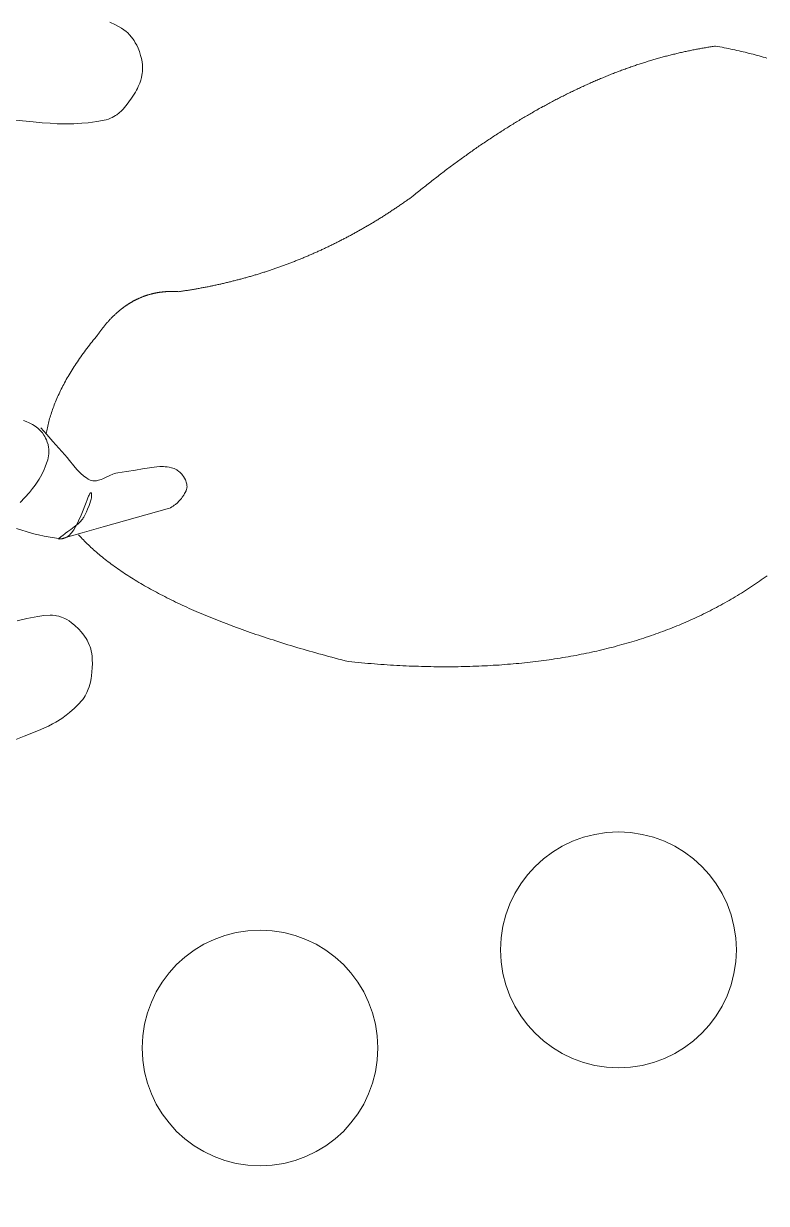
# Model space of a CAD drawing. Header units: millimetres. Extents: x 77208 to 83183, y 651 to 49284.
# Drawn here: x 80255 to 81231, y 36376 to 37927 of the extents above; entities that cross this region are included whole.
import ezdxf

# ---------------------------------------------------------------- set-up
doc = ezdxf.new("R2010")
doc.units = ezdxf.units.MM
doc.header["$MEASUREMENT"] = 0
doc.layers.add('FURN-FREE', color=1, linetype='Continuous', lineweight=0)
doc.layers.add('PRES-PEOP', color=42, linetype='Continuous', lineweight=0)

# ---------------------------------------------------------------- blocks, each defined once
blk = doc.blocks.new('MAN14_7')
at = {"color": 0, "linetype": 'ByBlock', "lineweight": -2, "flags": 128}
blk.add_lwpolyline([(1.984, 4.796), (1.927, 5.263), (1.912, 5.382), (1.897, 5.486), (1.882, 5.577), (1.867, 5.656), (1.835, 5.793), (1.807, 5.895), (1.783, 5.971), (1.742, 6.083), (1.694, 6.194), (1.679, 6.222), (1.664, 6.246), (1.648, 6.268), (1.631, 6.287), (1.615, 6.304), (1.599, 6.319), (1.567, 6.345), (1.536, 6.367), (1.509, 6.384), (1.483, 6.398), (1.437, 6.422), (1.401, 6.438), (1.345, 6.462), (1.288, 6.484), (1.258, 6.495), (1.229, 6.504), (1.203, 6.511), (1.178, 6.516), (1.131, 6.524), (1.09, 6.529), (1.054, 6.53), (1.023, 6.53), (0.997, 6.528), (0.974, 6.526), (0.934, 6.52), (0.905, 6.513), (0.884, 6.507), (0.853, 6.497), (0.823, 6.484), (0.796, 6.471), (0.771, 6.458), (0.725, 6.431), (0.685, 6.404), (0.651, 6.379), (0.623, 6.354), (0.599, 6.332), (0.579, 6.311), (0.563, 6.292), (0.536, 6.257), (0.518, 6.229), (0.505, 6.207), (0.488, 6.172), (0.474, 6.136), (0.447, 6.049), (0.429, 5.967)], dxfattribs=at)
blk = doc.blocks.new('*U84')
at = {"color": 7, "linetype": 'ByBlock', "lineweight": -2}
blk.add_wipeout([(255.1, 39.7), (265, -66), (265, -165.8), (241.7, -244.5), (162.6, -415.9), (139.3, -447.2), (68.1, -479.1), (15.6, -491.1), (-111.5, -471.8), (-230.6, -423.9), (-259.8, -385.3), (-277.1, -305.5), (-281.1, -198.4), (-277.1, -76), (-264.5, 34.4), (-247.2, 104.9), (-265.8, 169.5), (-247.9, 240.6), (-250.5, 247.5), (-219.9, 321.7), (-144.1, 357.7), (-132.1, 372.4), (-136.8, 403), (-120.8, 476.1), (-98.8, 490.1), (-78.9, 474.1), (-72.9, 453.5), (-70.9, 309.8), (-116.8, 235.3), (-88.9, 108.3), (-75.1, 45.5), (-72.2, -28.8), (-71.1, -59.6), (-47, -66), (-12.4, 5.8), (12.3, 138.9), (15.6, 220.7), (28.2, 279.9), (66.8, 305.2), (123.3, 291.9), (151.9, 250.6), (177.2, 93.6), (186.5, -74.7), (209.8, 39.1), (202.5, 94.3), (210.5, 123.6), (230.4, 133.5), (257.1, 125.6), (277, 103.6), (280.3, 73.7), (259.7, 53.7)], dxfattribs=at)
at = {"linetype": 'ByBlock', "lineweight": -2, "xscale": 100.0000000000001, "yscale": 100.0000000000001, "zscale": 100.0000000000001}
blk.add_blockref('MAN14_7', (-26.7, -346.8), dxfattribs=at)
blk = doc.blocks.new('MAN14_8')
at = {"color": 0, "linetype": 'ByBlock', "lineweight": -2, "flags": 128}
for points in [[(-0.742, 6.02), (-0.631, 6.194), (-0.605, 6.236), (-0.584, 6.273), (-0.549, 6.34), (-0.524, 6.39), (-0.49, 6.467), (-0.457, 6.543), (-0.451, 6.563), (-0.449, 6.584), (-0.45, 6.604), (-0.455, 6.624), (-0.462, 6.644), (-0.472, 6.664), (-0.483, 6.683), (-0.495, 6.701), (-0.524, 6.738), (-0.555, 6.771), (-0.587, 6.803), (-0.62, 6.832), (-0.683, 6.885), (-0.739, 6.928), (-0.786, 6.964), (-0.825, 6.992), (-0.855, 7.014), (-0.879, 7.032), (-0.896, 7.046), (-0.909, 7.057), (-0.919, 7.065), (-0.925, 7.072), (-0.929, 7.077), (-0.933, 7.084), (-0.933, 7.087), (-0.931, 7.089), (-0.925, 7.091), (-0.915, 7.091), (-0.908, 7.09), (-0.895, 7.087), (-0.88, 7.082), (-0.866, 7.075), (-0.852, 7.068), (-0.838, 7.06), (-0.825, 7.052), (-0.799, 7.035), (-0.775, 7.019), (-0.735, 6.987), (-0.706, 6.963), (-0.685, 6.944), (-0.67, 6.93), (-0.649, 6.91), (-0.64, 6.9), (-0.631, 6.891), (-0.624, 6.882), (-0.616, 6.872), (-0.609, 6.861), (-0.602, 6.849), (-0.596, 6.836), (-0.583, 6.809), (-0.57, 6.782), (-0.559, 6.755), (-0.539, 6.703), (-0.522, 6.658), (-0.509, 6.62), (-0.503, 6.605), (-0.498, 6.591), (-0.493, 6.579), (-0.489, 6.569), (-0.482, 6.551), (-0.477, 6.538), (-0.472, 6.529), (-0.469, 6.523), (-0.466, 6.519), (-0.464, 6.518), (-0.462, 6.517), (-0.461, 6.517), (-0.459, 6.52), (-0.458, 6.523), (-0.458, 6.527), (-0.457, 6.534), (-0.457, 6.543), (-0.457, 6.833), (-0.457, 7.123), (-0.457, 7.56), (-0.457, 7.996), (-0.458, 8.019), (-0.461, 8.041), (-0.466, 8.061), (-0.471, 8.08), (-0.478, 8.098), (-0.484, 8.115), (-0.499, 8.146), (-0.514, 8.172), (-0.528, 8.194), (-0.541, 8.212), (-0.553, 8.228), (-0.574, 8.253), (-0.59, 8.27), (-0.603, 8.282), (-0.621, 8.298), (-0.639, 8.312), (-0.646, 8.316), (-0.653, 8.32), (-0.668, 8.326), (-0.684, 8.329), (-0.7, 8.331), (-0.715, 8.332), (-0.73, 8.332), (-0.745, 8.33), (-0.759, 8.329), (-0.786, 8.323), (-0.809, 8.316), (-0.829, 8.309), (-0.846, 8.302), (-0.861, 8.294), (-0.873, 8.287), (-0.894, 8.274), (-0.908, 8.263), (-0.918, 8.254), (-0.932, 8.24), (-0.944, 8.225), (-0.962, 8.197), (-0.977, 8.17), (-0.989, 8.145), (-0.999, 8.12), (-1.007, 8.097), (-1.019, 8.053), (-1.028, 8.013), (-1.034, 7.978), (-1.042, 7.917), (-1.051, 7.823), (-1.061, 7.731), (-1.076, 7.615), (-1.09, 7.498), (-1.092, 7.474), (-1.091, 7.452), (-1.09, 7.43), (-1.084, 7.388), (-1.071, 7.315), (-1.067, 7.288), (-1.065, 7.265), (-1.063, 7.245), (-1.063, 7.228), (-1.063, 7.214), (-1.064, 7.201), (-1.068, 7.18), (-1.072, 7.165), (-1.077, 7.154), (-1.085, 7.138), (-1.096, 7.123), (-1.115, 7.102), (-1.135, 7.083), (-1.154, 7.067), (-1.173, 7.053), (-1.21, 7.028), (-1.245, 7.009), (-1.276, 6.993), (-1.332, 6.966), (-1.419, 6.929), (-1.461, 6.911), (-1.503, 6.891), (-1.717, 6.786), (-1.824, 6.734), (-1.932, 6.685)], [(1.927, 5.263), (1.914, 5.381), (1.892, 5.583), (1.882, 5.657), (1.871, 5.723), (1.859, 5.78), (1.847, 5.83), (1.821, 5.919), (1.797, 5.986), (1.775, 6.037), (1.738, 6.115), (1.717, 6.154), (1.694, 6.194), (1.674, 6.225), (1.655, 6.252), (1.635, 6.275), (1.617, 6.296), (1.599, 6.314), (1.581, 6.329), (1.547, 6.357), (1.517, 6.378), (1.49, 6.395), (1.465, 6.409), (1.422, 6.431), (1.389, 6.446), (1.338, 6.466), (1.288, 6.484), (1.235, 6.501), (1.188, 6.513), (1.146, 6.522), (1.108, 6.528), (1.074, 6.531), (1.045, 6.531), (1.018, 6.531), (0.995, 6.529), (0.953, 6.524), (0.921, 6.517), (0.897, 6.511), (0.861, 6.499), (0.823, 6.484), (0.789, 6.468), (0.759, 6.453), (0.731, 6.438), (0.706, 6.424), (0.684, 6.409), (0.645, 6.382), (0.613, 6.356), (0.588, 6.333), (0.568, 6.311), (0.551, 6.292), (0.538, 6.274), (0.517, 6.242), (0.503, 6.217), (0.494, 6.198), (0.483, 6.167), (0.474, 6.136), (0.457, 6.055), (0.445, 5.978), (0.432, 5.831), (0.427, 5.701)], [(-1.06, 6.158), (-1.105, 6.233), (-1.154, 6.309), (-1.192, 6.363), (-1.227, 6.409), (-1.258, 6.446), (-1.287, 6.478), (-1.312, 6.505), (-1.358, 6.548), (-1.394, 6.579), (-1.421, 6.601), (-1.462, 6.631), (-1.503, 6.659), (-1.526, 6.672), (-1.55, 6.683), (-1.572, 6.692), (-1.595, 6.699), (-1.616, 6.705), (-1.637, 6.709), (-1.657, 6.712), (-1.695, 6.715), (-1.729, 6.714), (-1.759, 6.712), (-1.785, 6.708), (-1.808, 6.703), (-1.828, 6.697), (-1.863, 6.685), (-1.889, 6.673), (-1.907, 6.663), (-1.935, 6.646), (-1.962, 6.626), (-2.003, 6.59), (-2.037, 6.555), (-2.064, 6.521), (-2.087, 6.488)]]:
    blk.add_lwpolyline(points, dxfattribs=at)
blk = doc.blocks.new('*U86')
at = {"color": 7, "linetype": 'ByBlock', "lineweight": -2}
blk.add_wipeout([(255.1, 39.7), (265, -66), (265, -165.8), (241.7, -244.5), (162.6, -415.9), (139.3, -447.2), (68.1, -479.1), (15.6, -491.1), (-111.5, -471.8), (-230.6, -423.9), (-259.8, -385.3), (-277.1, -305.5), (-281.1, -198.4), (-277.1, -76), (-264.5, 34.4), (-247.2, 104.9), (-265.8, 169.5), (-247.9, 240.6), (-250.5, 247.5), (-219.9, 321.7), (-144.1, 357.7), (-132.1, 372.4), (-136.8, 403), (-120.8, 476.1), (-98.8, 490.1), (-78.9, 474.1), (-72.9, 453.5), (-70.9, 309.8), (-116.8, 235.3), (-88.9, 108.3), (-75.1, 45.5), (-72.2, -28.8), (-71.1, -59.6), (-47, -66), (-12.4, 5.8), (12.3, 138.9), (15.6, 220.7), (28.2, 279.9), (66.8, 305.2), (123.3, 291.9), (151.9, 250.6), (177.2, 93.6), (186.5, -74.7), (209.8, 39.1), (202.5, 94.3), (210.5, 123.6), (230.4, 133.5), (257.1, 125.6), (277, 103.6), (280.3, 73.7), (259.7, 53.7)], dxfattribs=at)
at = {"linetype": 'ByBlock', "lineweight": -2, "xscale": 100, "yscale": 100, "zscale": 100}
blk.add_blockref('MAN14_8', (-26.7, -346.8), dxfattribs=at)

msp = doc.modelspace()

# ---------------------------------------------------------------- hatches: boundary and pattern name
at = {"layer": 'FURN-FREE'}
h = msp.add_hatch(color=7, dxfattribs=at)
edge = h.paths.add_edge_path()
edge.add_line((79281.1, 36803.2), (79364.1, 38434.8))
edge.add_line((79364.1, 38434.8), (79364.1, 38434.8))
edge.add_line((79364.1, 38434.8), (79383.9, 38518.9))
edge.add_spline(control_points=[(79383.9, 38518.9), (79387, 38532.2), (79390.6, 38545.3), (79394.5, 38558.3), (79398.4, 38571.3), (79402.8, 38584.2), (79407.6, 38597), (79412.3, 38609.8), (79417.3, 38622.5), (79422.4, 38635.1), (79427.6, 38647.9), (79433, 38660.5), (79438.5, 38673.1), (79445.7, 38689.2), (79453.4, 38705.1), (79461.5, 38720.8), (79469.6, 38736.5), (79478.3, 38751.6), (79487.5, 38766.6), (79496.8, 38781.6), (79506.5, 38796.2), (79516.6, 38810.7), (79526.8, 38825.2), (79537.5, 38839.4), (79548.6, 38853.3), (79570.1, 38880.2), (79592.9, 38905.7), (79616.6, 38930.7), (79640.3, 38955.6), (79665.2, 38978.8), (79691.4, 39001.2), (79732.9, 39036.6), (79775.6, 39070), (79821.3, 39099.9), (79856.3, 39122.6), (79892, 39143.6), (79928.3, 39164), (79964.7, 39184.4), (80001.2, 39204), (80038.8, 39222.2), (80090.9, 39247.3), (80144.3, 39269.3), (80199.1, 39288), (80212.6, 39292.7), (80226.3, 39296.7), (80240, 39300.4), (80253.7, 39304.2), (80267.3, 39307.4), (80281.3, 39310.4), (80345.2, 39324.1), (80409.6, 39336.7), (80474.2, 39334.6), (80474.2, 39334.6), (80474.2, 39334.6), (80474.2, 39334.6), (80492.1, 39333.3), (80509.9, 39332.2), (80527.7, 39329.7), (80566.3, 39324.1), (80597.6, 39296.3), (80629.2, 39272.3), (80629.6, 39272), (80630, 39271.7), (80630.4, 39271.3), (80634.1, 39267.2), (80637.3, 39262.9), (80640.4, 39258.3), (80648.6, 39246.3), (80655.9, 39234.4), (80662, 39221), (80675.4, 39191.3), (80684.9, 39160.7), (80687.3, 39128.8), (80688.6, 39112.2), (80689.1, 39095.5), (80689.2, 39078.9), (80689.2, 39061.1), (80690.7, 39043.1), (80688.6, 39025.4), (80687.5, 39015.6), (80686.3, 39005.7), (80685.1, 38995.9), (80684.6, 38990.9), (80684, 38986), (80683.4, 38981), (80682.8, 38976), (80681.9, 38971.1), (80680.8, 38966.2), (80673.5, 38934), (80663, 38902.7), (80649, 38872.7), (80635, 38842.7), (80620.5, 38813.3), (80604.9, 38784.3), (80597.9, 38771.4), (80591, 38758.4), (80583.8, 38745.6), (80576.7, 38732.8), (80569.2, 38720.2), (80562, 38707.4), (80547.8, 38681.9), (80533.4, 38656.4), (80521.3, 38629.8), (80502.3, 38588.1), (80483.5, 38546.3), (80464.5, 38504.6), (80440.2, 38451.1), (80415.8, 38397.7), (80391.5, 38344.2), (80374.8, 38307.5), (80357.9, 38270.9), (80344.4, 38233), (80330.1, 38192.8), (80316, 38152.6), (80301.9, 38112.4), (80280.2, 38050.6), (80258.5, 37988.9), (80236.9, 37927.1), (80221.2, 37882.1), (80207.1, 37836.6), (80193.7, 37790.9), (80186.9, 37768), (80180.8, 37745), (80175, 37721.9), (80169.2, 37698.8), (80163.4, 37675.6), (80158.3, 37652.4), (80153.6, 37631.2), (80149, 37610), (80144.9, 37588.7), (80140.8, 37567.4), (80136.7, 37546.1), (80132.7, 37524.8), (80128.7, 37503.5), (80124.8, 37482.2), (80120.8, 37460.9), (80116.8, 37439.6), (80113, 37418.3), (80108.2, 37397.2), (80100.1, 37361.3), (80091.6, 37325.5), (80083.3, 37289.7), (80079.1, 37271.8), (80074.8, 37253.9), (80070.7, 37235.9), (80066.5, 37218), (80062.8, 37200), (80059.5, 37181.9), (80057.3, 37170.3), (80055.5, 37158.7), (80054.3, 37147), (80053, 37135.3), (80051.8, 37123.6), (80050.8, 37111.8), (80049.7, 37100.1), (80048.8, 37088.4), (80047.7, 37076.6), (80046.6, 37064.9), (80045.3, 37053.2), (80043.7, 37041.6), (80042, 37029.6), (80040.2, 37017.7), (80038, 37005.9), (80035.8, 36994), (80033.7, 36982.2), (80031.5, 36970.3), (80029.3, 36958.5), (80027.2, 36946.6), (80025.1, 36934.7), (80022.5, 36920.1), (80021.6, 36905.2), (80020.3, 36890.4), (80019.5, 36880.5), (80018.6, 36870.6), (80017.8, 36860.7), (80016.9, 36848.6), (80015.9, 36836.6), (80015.1, 36824.5), (80014.2, 36812), (80014.7, 36799.5), (80014.3, 36787.1), (80013.8, 36774.6), (80012.9, 36762.2), (80012, 36749.7), (80008.8, 36705.7), (80002.6, 36662.2), (79992.4, 36618.8), (79983.3, 36580.1), (79965.3, 36545.1), (79944.9, 36510.6), (79934, 36492.1), (79922.4, 36475), (79908.3, 36459), (79901.3, 36451.1), (79893.9, 36443.9), (79885.8, 36437), (79873.9, 36426.9), (79861.6, 36418.1), (79848.3, 36409.7), (79834.2, 36400.7), (79819.8, 36393.3), (79803.6, 36388.7), (79771.4, 36379.4), (79739.1, 36376.3), (79706.6, 36376.1), (79673.2, 36375.7), (79639.7, 36377.8), (79606.2, 36381.1), (79575.9, 36384.1), (79546.3, 36389), (79516.8, 36399), (79461.1, 36417.9), (79411.2, 36450.4), (79374.5, 36495.9), (79373.9, 36496.6), (79373.5, 36497.4), (79373, 36498.1), (79370.5, 36501.2), (79367.8, 36504.3), (79365.4, 36507.5), (79338.9, 36541.3), (79318.8, 36589.8), (79307.9, 36624), (79307.8, 36624.1), (79308, 36623.4), (79307.9, 36623.5), (79304.8, 36636.5), (79301.5, 36649.7), (79298, 36662.7), (79294.1, 36677.5), (79289.4, 36692.2), (79285.7, 36706.8), (79285.6, 36707.6), (79285.8, 36703.8), (79285.7, 36704.5), (79284.6, 36714.9), (79280, 36725.4), (79279.5, 36736.1), (79278.4, 36759), (79279, 36781.9), (79281.1, 36804.7)], knot_values=[0, 0, 0, 0, 0.007408, 0.007408, 0.007408, 0.014816, 0.014816, 0.014816, 0.022253, 0.022253, 0.022253, 0.029731, 0.029731, 0.029731, 0.039355, 0.039355, 0.039355, 0.048918, 0.048918, 0.048918, 0.058499, 0.058499, 0.058499, 0.068172, 0.068172, 0.068172, 0.086885, 0.086885, 0.086885, 0.105533, 0.105533, 0.105533, 0.13516, 0.13516, 0.13516, 0.157805, 0.157805, 0.157805, 0.180468, 0.180468, 0.180468, 0.211926, 0.211926, 0.211926, 0.219703, 0.219703, 0.219703, 0.22741, 0.22741, 0.22741, 0.262698, 0.262698, 0.262698, 0.262711, 0.262711, 0.262711, 0.272451, 0.272451, 0.272451, 0.293628, 0.293628, 0.293628, 0.29391, 0.29391, 0.29391, 0.29688, 0.29688, 0.29688, 0.304711, 0.304711, 0.304711, 0.322059, 0.322059, 0.322059, 0.331134, 0.331134, 0.331134, 0.340838, 0.340838, 0.340838, 0.346246, 0.346246, 0.346246, 0.348955, 0.348955, 0.348955, 0.351687, 0.351687, 0.351687, 0.369621, 0.369621, 0.369621, 0.387556, 0.387556, 0.387556, 0.395551, 0.395551, 0.395551, 0.403528, 0.403528, 0.403528, 0.419445, 0.419445, 0.419445, 0.444402, 0.444402, 0.444402, 0.476403, 0.476403, 0.476403, 0.498334, 0.498334, 0.498334, 0.521545, 0.521545, 0.521545, 0.557196, 0.557196, 0.557196, 0.583139, 0.583139, 0.583139, 0.596116, 0.596116, 0.596116, 0.609094, 0.609094, 0.609094, 0.620902, 0.620902, 0.620902, 0.632706, 0.632706, 0.632706, 0.644508, 0.644508, 0.644508, 0.656304, 0.656304, 0.656304, 0.676341, 0.676341, 0.676341, 0.686362, 0.686362, 0.686362, 0.696383, 0.696383, 0.696383, 0.702789, 0.702789, 0.702789, 0.709202, 0.709202, 0.709202, 0.715618, 0.715618, 0.715618, 0.722024, 0.722024, 0.722024, 0.728582, 0.728582, 0.728582, 0.735148, 0.735148, 0.735148, 0.741714, 0.741714, 0.741714, 0.749817, 0.749817, 0.749817, 0.755226, 0.755226, 0.755226, 0.761811, 0.761811, 0.761811, 0.768608, 0.768608, 0.768608, 0.775398, 0.775398, 0.775398, 0.79943, 0.79943, 0.79943, 0.820892, 0.820892, 0.820892, 0.832364, 0.832364, 0.832364, 0.838083, 0.838083, 0.838083, 0.846508, 0.846508, 0.846508, 0.855483, 0.855483, 0.855483, 0.873229, 0.873229, 0.873229, 0.891483, 0.891483, 0.891483, 0.908035, 0.908035, 0.908035, 0.939289, 0.939289, 0.939289, 0.939771, 0.939771, 0.939771, 0.941967, 0.941967, 0.941967, 0.965553, 0.965553, 0.965553, 0.965635, 0.965635, 0.965635, 0.972972, 0.972972, 0.972972, 0.981288, 0.981288, 0.981288, 0.981704, 0.981704, 0.981704, 0.987556, 0.987556, 0.987556, 1, 1, 1, 1], degree=3, periodic=0)
edge.add_line((79281.1, 36804.7), (79281.1, 36803.2))

# ---------------------------------------------------------------- linework, layer by layer
at = {"layer": 'FURN-FREE', "flags": 128}
for points in [[(80767.4, 37700.7), (80769, 37702), (80770.6, 37703.4), (80772.2, 37704.7), (80773.8, 37706), (80775.5, 37707.3), (80777.1, 37708.6), (80778.7, 37709.9), (80780.3, 37711.2), (80781.9, 37712.5), (80783.5, 37713.8), (80785.1, 37715.1), (80786.7, 37716.3), (80788.4, 37717.6), (80790, 37718.9), (80791.6, 37720.1), (80793.2, 37721.4), (80794.8, 37722.6), (80796.4, 37723.9), (80798, 37725.1), (80799.6, 37726.4), (80801.2, 37727.6), (80802.8, 37728.9), (80804.4, 37730.1), (80806, 37731.3), (80807.6, 37732.5), (80809.2, 37733.7), (80810.8, 37735), (80812.4, 37736.2), (80814, 37737.4), (80815.6, 37738.6), (80817.2, 37739.8), (80818.8, 37740.9), (80820.4, 37742.1), (80822, 37743.3), (80823.6, 37744.5), (80825.2, 37745.7), (80826.8, 37746.8), (80828.4, 37748), (80830, 37749.1), (80831.6, 37750.3), (80833.2, 37751.4), (80834.8, 37752.6), (80836.4, 37753.7), (80838, 37754.9), (80839.6, 37756), (80841.2, 37757.1), (80842.8, 37758.3), (80844.4, 37759.4), (80846, 37760.5), (80847.6, 37761.6), (80849.1, 37762.7), (80850.7, 37763.8), (80852.3, 37764.9), (80853.9, 37766), (80855.5, 37767.1), (80857.1, 37768.2), (80858.7, 37769.3), (80860.3, 37770.3), (80861.8, 37771.4), (80863.4, 37772.5), (80865, 37773.5), (80866.6, 37774.6), (80868.2, 37775.6), (80869.8, 37776.7), (80871.4, 37777.7), (80872.9, 37778.8), (80874.5, 37779.8), (80876.1, 37780.8), (80877.7, 37781.9), (80879.3, 37782.9), (80880.8, 37783.9), (80882.4, 37784.9), (80884, 37785.9), (80885.6, 37786.9), (80887.2, 37787.9), (80888.7, 37788.9), (80890.3, 37789.9), (80891.9, 37790.9), (80893.5, 37791.9), (80895, 37792.9), (80896.6, 37793.9), (80898.2, 37794.8), (80899.8, 37795.8), (80901.3, 37796.8), (80902.9, 37797.7), (80904.5, 37798.7), (80906.1, 37799.6), (80907.6, 37800.6), (80909.2, 37801.5), (80910.8, 37802.4), (80912.3, 37803.4), (80913.9, 37804.3), (80915.5, 37805.2), (80917.1, 37806.1), (80918.6, 37807.1), (80920.2, 37808), (80921.8, 37808.9), (80923.3, 37809.8), (80924.9, 37810.7), (80926.5, 37811.6), (80928, 37812.5), (80929.6, 37813.3), (80931.1, 37814.2), (80932.7, 37815.1), (80934.3, 37816), (80935.8, 37816.8), (80937.4, 37817.7), (80939, 37818.5), (80940.5, 37819.4), (80942.1, 37820.2), (80943.6, 37821.1), (80945.2, 37821.9), (80946.8, 37822.8), (80948.3, 37823.6), (80949.9, 37824.4), (80951.4, 37825.2), (80953, 37826.1), (80954.5, 37826.9), (80956.1, 37827.7), (80957.7, 37828.5), (80959.2, 37829.3), (80960.8, 37830.1), (80962.3, 37830.9), (80963.9, 37831.7), (80965.4, 37832.5), (80967, 37833.2), (80968.5, 37834), (80970.1, 37834.8), (80971.6, 37835.5), (80973.2, 37836.3), (80974.7, 37837.1), (80976.3, 37837.8), (80977.8, 37838.6), (80979.4, 37839.3), (80980.9, 37840), (80982.5, 37840.8), (80984, 37841.5), (80985.6, 37842.2), (80987.1, 37843), (80988.7, 37843.7), (80990.2, 37844.4), (80991.8, 37845.1), (80993.3, 37845.8), (80994.8, 37846.5), (80996.4, 37847.2), (80997.9, 37847.9), (80999.5, 37848.6), (81001, 37849.3), (81002.5, 37849.9), (81004.1, 37850.6), (81005.6, 37851.3), (81007.2, 37851.9), (81008.7, 37852.6), (81010.2, 37853.3), (81011.8, 37853.9), (81013.3, 37854.6), (81014.9, 37855.2), (81016.4, 37855.8), (81017.9, 37856.5), (81019.5, 37857.1), (81021, 37857.7), (81022.5, 37858.4), (81024.1, 37859), (81025.6, 37859.6), (81027.1, 37860.2), (81028.7, 37860.8), (81030.2, 37861.4), (81031.7, 37862), (81033.3, 37862.6), (81034.8, 37863.2), (81036.3, 37863.8), (81037.8, 37864.3), (81039.4, 37864.9), (81040.9, 37865.5), (81042.4, 37866), (81044, 37866.6), (81045.5, 37867.2), (81047, 37867.7), (81048.5, 37868.3), (81050.1, 37868.8), (81051.6, 37869.3), (81053.1, 37869.9), (81054.6, 37870.4), (81056.2, 37870.9), (81057.7, 37871.5), (81059.2, 37872), (81060.7, 37872.5), (81062.2, 37873), (81063.8, 37873.5), (81065.3, 37874), (81066.8, 37874.5), (81068.3, 37875), (81069.8, 37875.5), (81071.4, 37875.9), (81072.9, 37876.4), (81074.4, 37876.9), (81075.9, 37877.4), (81077.4, 37877.8), (81077.4, 37877.8), (81078.9, 37878.3), (81080.5, 37878.7), (81082, 37879.2), (81083.5, 37879.6), (81085, 37880.1), (81086.5, 37880.5), (81088, 37881), (81089.5, 37881.4), (81091, 37881.8), (81092.6, 37882.2), (81094.1, 37882.7), (81095.6, 37883.1), (81097.1, 37883.5), (81098.6, 37883.9), (81100.1, 37884.3), (81101.6, 37884.7), (81103.1, 37885.1), (81104.6, 37885.4), (81106.1, 37885.8), (81107.6, 37886.2), (81109.1, 37886.6), (81110.7, 37886.9), (81112.2, 37887.3), (81113.7, 37887.7), (81115.2, 37888), (81116.7, 37888.4), (81118.2, 37888.7), (81119.7, 37889.1), (81121.2, 37889.4), (81122.7, 37889.7), (81124.2, 37890.1), (81125.7, 37890.4), (81127.2, 37890.7), (81128.7, 37891), (81130.2, 37891.3), (81131.7, 37891.6), (81133.2, 37891.9), (81134.7, 37892.2), (81136.2, 37892.5), (81137.7, 37892.8), (81139.2, 37893.1), (81140.6, 37893.4), (81142.1, 37893.7), (81143.6, 37893.9), (81145.1, 37894.2), (81146.6, 37894.5), (81148.1, 37894.7), (81149.6, 37895), (81151.1, 37895.2), (81152.6, 37895.5), (81154.1, 37895.7), (81155.6, 37896), (81157.1, 37896.2), (81158.5, 37896.4), (81160, 37896.7), (81161.5, 37896.9), (81163, 37897.1), (81164.5, 37897.3)], [(81164.5, 37897.3), (81167.4, 37896.8), (81170.2, 37896.3), (81173.1, 37895.7), (81175.9, 37895.2), (81178.7, 37894.6), (81181.5, 37894), (81184.3, 37893.5), (81187.1, 37892.9), (81189.9, 37892.3), (81192.6, 37891.7), (81195.3, 37891.1), (81198.1, 37890.4), (81200.8, 37889.8), (81203.4, 37889.2), (81206.1, 37888.5), (81208.8, 37887.8), (81211.4, 37887.2), (81214, 37886.5), (81216.7, 37885.8), (81219.3, 37885.1), (81221.8, 37884.4), (81224.4, 37883.6), (81227, 37882.9), (81229.5, 37882.2), (81232, 37881.4)], [(80458.4, 37574.4), (80459.7, 37574.6), (80461, 37574.8), (80462.3, 37575), (80463.6, 37575.2), (80465, 37575.4), (80466.3, 37575.6), (80467.6, 37575.8), (80468.9, 37576), (80470.2, 37576.2), (80471.5, 37576.4), (80472.8, 37576.6), (80474.1, 37576.8), (80475.4, 37577), (80476.7, 37577.2), (80478, 37577.4), (80479.3, 37577.7), (80480.6, 37577.9), (80481.8, 37578.1), (80483.1, 37578.3), (80484.4, 37578.6), (80485.7, 37578.8), (80487, 37579), (80488.3, 37579.3), (80489.6, 37579.5), (80490.9, 37579.8), (80492.2, 37580), (80493.5, 37580.3), (80494.8, 37580.5), (80496, 37580.8), (80497.3, 37581), (80498.6, 37581.3), (80499.9, 37581.5), (80501.2, 37581.8), (80502.5, 37582.1), (80503.7, 37582.3), (80505, 37582.6), (80506.3, 37582.9), (80507.6, 37583.1), (80508.9, 37583.4), (80510.1, 37583.7), (80511.4, 37584), (80512.7, 37584.3), (80514, 37584.5), (80515.2, 37584.8), (80516.5, 37585.1), (80517.8, 37585.4), (80519.1, 37585.7), (80520.3, 37586), (80521.6, 37586.3), (80522.9, 37586.6), (80524.1, 37586.9), (80525.4, 37587.2), (80526.7, 37587.5), (80527.9, 37587.8), (80529.2, 37588.2), (80530.5, 37588.5), (80531.7, 37588.8), (80533, 37589.1), (80534.3, 37589.4), (80535.5, 37589.8), (80536.8, 37590.1), (80538, 37590.4), (80539.3, 37590.8), (80540.6, 37591.1), (80541.8, 37591.4), (80543.1, 37591.8), (80544.3, 37592.1), (80545.6, 37592.5), (80546.8, 37592.8), (80548.1, 37593.2), (80549.3, 37593.5), (80550.6, 37593.9), (80551.8, 37594.3), (80553.1, 37594.6), (80554.3, 37595), (80555.6, 37595.3), (80556.8, 37595.7), (80558.1, 37596.1), (80559.3, 37596.5), (80560.6, 37596.8), (80561.8, 37597.2), (80563.1, 37597.6), (80564.3, 37598), (80565.6, 37598.4), (80566.8, 37598.7), (80568, 37599.1), (80569.3, 37599.5), (80570.5, 37599.9), (80571.8, 37600.3), (80573, 37600.7), (80574.2, 37601.1), (80575.5, 37601.5), (80576.7, 37601.9), (80577.9, 37602.3), (80579.2, 37602.8), (80580.4, 37603.2), (80581.6, 37603.6), (80582.9, 37604), (80584.1, 37604.4), (80585.3, 37604.9), (80586.6, 37605.3), (80587.8, 37605.7), (80589, 37606.1), (80590.2, 37606.6), (80591.5, 37607), (80592.7, 37607.5), (80593.9, 37607.9), (80595.1, 37608.3), (80596.4, 37608.8), (80597.6, 37609.2), (80598.8, 37609.7), (80600, 37610.1), (80601.2, 37610.6), (80602.5, 37611.1), (80603.7, 37611.5), (80604.9, 37612), (80606.1, 37612.4), (80607.3, 37612.9), (80608.5, 37613.4), (80609.8, 37613.9), (80611, 37614.3), (80612.2, 37614.8), (80613.4, 37615.3), (80614.6, 37615.8), (80615.8, 37616.3), (80617, 37616.7), (80618.2, 37617.2), (80619.4, 37617.7), (80620.6, 37618.2), (80621.8, 37618.7), (80623, 37619.2), (80624.3, 37619.7), (80625.5, 37620.2), (80626.7, 37620.7), (80627.9, 37621.2), (80629.1, 37621.7), (80630.3, 37622.3), (80631.5, 37622.8), (80632.7, 37623.3), (80633.9, 37623.8), (80635.1, 37624.3), (80636.2, 37624.9), (80637.4, 37625.4), (80638.6, 37625.9), (80639.8, 37626.5), (80641, 37627), (80642.2, 37627.5), (80643.4, 37628.1), (80644.6, 37628.6), (80645.8, 37629.2), (80647, 37629.7), (80648.2, 37630.3), (80649.4, 37630.8), (80650.5, 37631.4), (80651.7, 37631.9), (80652.9, 37632.5), (80654.1, 37633), (80655.3, 37633.6), (80656.5, 37634.2), (80657.6, 37634.7), (80658.8, 37635.3), (80660, 37635.9), (80661.2, 37636.5), (80662.4, 37637.1), (80663.5, 37637.6), (80664.7, 37638.2), (80665.9, 37638.8), (80667.1, 37639.4), (80668.2, 37640), (80669.4, 37640.6), (80670.6, 37641.2), (80671.8, 37641.8), (80672.9, 37642.4), (80674.1, 37643), (80675.3, 37643.6), (80676.4, 37644.2), (80677.6, 37644.8), (80678.8, 37645.4), (80679.9, 37646), (80681.1, 37646.7), (80682.3, 37647.3), (80683.4, 37647.9), (80684.6, 37648.5), (80685.8, 37649.1), (80686.9, 37649.8), (80688.1, 37650.4), (80689.3, 37651), (80690.4, 37651.7), (80691.6, 37652.3), (80692.7, 37653), (80693.9, 37653.6), (80695, 37654.3), (80696.2, 37654.9), (80697.4, 37655.6), (80698.5, 37656.2), (80699.7, 37656.9), (80700.8, 37657.5), (80702, 37658.2), (80702, 37658.2), (80703.1, 37658.9), (80704.3, 37659.5), (80705.4, 37660.2), (80706.6, 37660.9), (80707.7, 37661.5), (80708.9, 37662.2), (80710, 37662.9), (80711.1, 37663.6), (80712.3, 37664.3), (80713.4, 37664.9), (80714.6, 37665.6), (80715.7, 37666.3), (80716.9, 37667), (80718, 37667.7), (80719.1, 37668.4), (80720.3, 37669.1), (80721.4, 37669.8), (80722.6, 37670.5), (80723.7, 37671.2), (80724.8, 37671.9), (80726, 37672.6), (80727.1, 37673.4), (80728.2, 37674.1), (80729.4, 37674.8), (80730.5, 37675.5), (80731.6, 37676.2), (80732.8, 37677), (80733.9, 37677.7), (80735, 37678.4), (80736.1, 37679.2), (80737.3, 37679.9), (80738.4, 37680.6), (80739.5, 37681.4), (80740.6, 37682.1), (80741.8, 37682.9), (80742.9, 37683.6), (80744, 37684.4), (80745.1, 37685.1), (80746.2, 37685.9), (80747.4, 37686.6), (80748.5, 37687.4), (80749.6, 37688.2), (80750.7, 37688.9), (80751.8, 37689.7), (80753, 37690.5), (80754.1, 37691.3), (80755.2, 37692), (80756.3, 37692.8), (80757.4, 37693.6), (80758.5, 37694.4), (80759.6, 37695.2), (80760.7, 37695.9), (80761.9, 37696.7), (80763, 37697.5), (80764.1, 37698.3), (80765.2, 37699.1), (80766.3, 37699.9), (80767.4, 37700.7)], [(80352, 37517.3), (80352.6, 37518.3), (80353.3, 37519.2), (80354, 37520.2), (80354.6, 37521.1), (80355.3, 37522.1), (80356, 37523), (80356.7, 37523.9), (80357.4, 37524.8), (80358.1, 37525.7), (80358.7, 37526.6), (80359.4, 37527.4), (80360.1, 37528.3), (80360.8, 37529.2), (80361.5, 37530), (80362.2, 37530.9), (80362.9, 37531.7), (80363.6, 37532.6), (80364.4, 37533.4), (80365.1, 37534.2), (80365.8, 37535), (80366.5, 37535.8), (80367.2, 37536.6), (80367.9, 37537.4), (80368.7, 37538.1), (80369.4, 37538.9), (80370.1, 37539.7), (80370.9, 37540.4), (80371.6, 37541.2), (80372.3, 37541.9), (80373.1, 37542.6), (80373.8, 37543.3), (80374.6, 37544), (80375.3, 37544.7), (80376.1, 37545.4), (80376.8, 37546.1), (80377.6, 37546.8), (80378.4, 37547.5), (80379.1, 37548.1), (80379.9, 37548.8), (80380.6, 37549.4), (80381.4, 37550.1), (80382.2, 37550.7), (80383, 37551.3), (80383.7, 37551.9), (80384.5, 37552.5), (80384.9, 37552.8), (80385.3, 37553.1), (80385.7, 37553.4), (80386.1, 37553.7), (80386.5, 37554), (80386.9, 37554.3), (80387.3, 37554.6), (80387.7, 37554.9), (80388.1, 37555.1), (80388.5, 37555.4), (80388.9, 37555.7), (80389.3, 37556), (80389.7, 37556.2), (80390.1, 37556.5), (80390.5, 37556.8), (80390.9, 37557.1), (80391.3, 37557.3), (80391.7, 37557.6), (80392.1, 37557.8), (80392.5, 37558.1), (80392.9, 37558.4), (80393.3, 37558.6), (80393.7, 37558.9), (80394.1, 37559.1), (80394.5, 37559.4), (80394.9, 37559.6), (80395.3, 37559.9), (80395.7, 37560.1), (80396.1, 37560.4), (80396.6, 37560.6), (80397, 37560.8), (80397.4, 37561.1), (80397.8, 37561.3), (80398.2, 37561.5), (80398.6, 37561.8), (80399, 37562), (80399.4, 37562.2), (80399.9, 37562.5), (80400.3, 37562.7), (80400.7, 37562.9), (80401.1, 37563.1), (80401.5, 37563.3), (80401.9, 37563.5), (80402.4, 37563.8), (80402.8, 37564), (80403.2, 37564.2), (80403.6, 37564.4), (80404, 37564.6), (80404.5, 37564.8), (80404.9, 37565), (80405.3, 37565.2), (80405.7, 37565.4), (80406.2, 37565.6), (80406.6, 37565.8), (80407, 37565.9), (80407.4, 37566.1), (80407.9, 37566.3), (80408.3, 37566.5), (80408.7, 37566.7), (80409.2, 37566.9), (80409.6, 37567), (80410, 37567.2), (80410.5, 37567.4), (80410.9, 37567.6), (80411.3, 37567.7), (80411.8, 37567.9), (80412.2, 37568.1), (80412.6, 37568.2), (80413.1, 37568.4), (80413.5, 37568.6), (80413.9, 37568.7), (80414.4, 37568.9), (80414.8, 37569), (80415.3, 37569.2), (80415.7, 37569.3), (80416.1, 37569.5), (80416.6, 37569.6), (80417, 37569.8), (80417.5, 37569.9), (80417.9, 37570), (80418.3, 37570.2), (80418.8, 37570.3), (80419.2, 37570.4), (80419.7, 37570.6), (80420.1, 37570.7), (80420.6, 37570.8), (80421, 37570.9), (80421.5, 37571.1), (80421.9, 37571.2), (80422.4, 37571.3), (80422.8, 37571.4), (80423.3, 37571.5), (80423.7, 37571.7), (80424.2, 37571.8), (80424.6, 37571.9), (80425.1, 37572), (80425.5, 37572.1), (80426, 37572.2), (80426.4, 37572.3), (80426.9, 37572.4), (80427.3, 37572.5), (80427.8, 37572.6), (80428.3, 37572.7), (80428.7, 37572.8), (80429.2, 37572.9), (80429.6, 37572.9), (80430.1, 37573), (80430.6, 37573.1), (80431, 37573.2), (80431.5, 37573.3), (80431.9, 37573.3), (80432.4, 37573.4), (80432.9, 37573.5), (80433.3, 37573.6), (80433.8, 37573.6), (80434.3, 37573.7), (80434.7, 37573.8), (80435.2, 37573.8), (80435.7, 37573.9), (80436.1, 37573.9), (80436.6, 37574), (80437.1, 37574), (80437.6, 37574.1), (80438, 37574.1), (80438.5, 37574.2), (80439, 37574.2), (80439.4, 37574.3), (80439.9, 37574.3), (80440.4, 37574.4), (80440.9, 37574.4), (80441.3, 37574.4), (80441.8, 37574.5), (80442.3, 37574.5), (80442.8, 37574.5), (80443.3, 37574.6), (80443.7, 37574.6), (80444.2, 37574.6), (80444.7, 37574.6), (80445.2, 37574.7), (80445.7, 37574.7), (80446.1, 37574.7), (80446.6, 37574.7), (80447.1, 37574.7), (80447.6, 37574.7), (80448.1, 37574.7), (80448.6, 37574.7), (80449, 37574.7), (80449.5, 37574.7), (80450, 37574.7), (80450.5, 37574.7), (80451, 37574.7), (80451.5, 37574.7), (80452, 37574.7), (80452, 37574.7), (80452.5, 37574.7), (80453, 37574.7), (80453.5, 37574.7), (80454.4, 37574.6), (80455.4, 37574.6), (80456.4, 37574.5), (80457.4, 37574.5), (80458.4, 37574.4)], [(80681.8, 37088.1), (80677.4, 37089.2), (80673, 37090.3), (80668.7, 37091.5), (80664.3, 37092.6), (80660, 37093.8), (80655.7, 37094.9), (80651.5, 37096.1), (80647.2, 37097.3), (80643, 37098.4), (80638.8, 37099.6), (80634.7, 37100.8), (80630.5, 37102), (80626.4, 37103.1), (80622.3, 37104.3), (80618.2, 37105.5), (80614.2, 37106.7), (80610.2, 37107.9), (80606.2, 37109.1), (80602.2, 37110.3), (80598.3, 37111.6), (80594.3, 37112.8), (80590.4, 37114), (80586.6, 37115.2), (80582.7, 37116.5), (80578.9, 37117.7), (80575.1, 37118.9), (80571.3, 37120.2), (80567.6, 37121.4), (80563.9, 37122.7), (80560.2, 37123.9), (80556.5, 37125.2), (80552.8, 37126.5), (80549.2, 37127.7), (80545.6, 37129), (80542, 37130.3), (80538.5, 37131.6), (80534.9, 37132.9), (80531.4, 37134.1), (80527.9, 37135.4), (80524.5, 37136.7), (80521.1, 37138), (80517.7, 37139.4), (80514.3, 37140.7), (80510.9, 37142), (80507.6, 37143.3), (80504.3, 37144.6), (80501, 37146), (80497.7, 37147.3), (80494.5, 37148.6), (80491.3, 37150), (80488.1, 37151.3), (80484.9, 37152.7), (80481.8, 37154), (80478.7, 37155.4), (80475.6, 37156.8), (80472.5, 37158.1), (80469.5, 37159.5), (80466.5, 37160.9), (80463.5, 37162.3), (80460.5, 37163.6), (80457.6, 37165), (80454.7, 37166.4), (80451.8, 37167.8), (80448.9, 37169.2), (80446, 37170.6), (80443.2, 37172), (80440.4, 37173.5), (80437.7, 37174.9), (80434.9, 37176.3), (80432.2, 37177.7), (80429.5, 37179.2), (80426.8, 37180.6), (80424.2, 37182), (80421.6, 37183.5), (80419, 37184.9), (80416.4, 37186.4), (80413.8, 37187.8), (80411.3, 37189.3), (80408.8, 37190.8), (80406.3, 37192.2), (80403.9, 37193.7), (80401.5, 37195.2), (80399, 37196.7), (80396.7, 37198.2), (80394.3, 37199.6), (80392, 37201.1), (80389.7, 37202.6), (80387.4, 37204.1), (80385.1, 37205.7), (80382.9, 37207.2), (80380.7, 37208.7), (80378.5, 37210.2), (80376.4, 37211.7), (80374.2, 37213.3), (80372.1, 37214.8), (80370, 37216.3), (80368, 37217.9), (80365.9, 37219.4), (80363.9, 37221), (80361.9, 37222.5), (80360, 37224.1), (80358, 37225.7), (80356.1, 37227.2), (80354.2, 37228.8), (80352.4, 37230.4), (80350.5, 37232), (80348.7, 37233.5), (80346.9, 37235.1), (80345.2, 37236.7), (80343.4, 37238.3), (80341.7, 37239.9), (80340, 37241.5), (80338.3, 37243.1), (80336.7, 37244.8), (80335.1, 37246.4), (80333.5, 37248), (80331.9, 37249.6), (80330.4, 37251.3), (80328.9, 37252.9), (80327.4, 37254.5), (80325.9, 37256.2), (80324.4, 37257.8), (80323, 37259.5), (80321.6, 37261.1), (80320.2, 37262.8), (80318.9, 37264.5), (80317.6, 37266.1), (80316.3, 37267.8), (80315, 37269.5), (80313.7, 37271.2), (80312.5, 37272.9), (80311.3, 37274.6), (80310.1, 37276.3), (80309, 37278), (80307.8, 37279.7), (80306.7, 37281.4), (80305.7, 37283.1), (80304.6, 37284.8), (80303.6, 37286.5), (80302.6, 37288.2), (80301.6, 37290), (80300.6, 37291.7), (80299.7, 37293.4), (80298.8, 37295.2), (80297.9, 37296.9), (80297, 37298.7), (80296.2, 37300.4), (80295.4, 37302.2), (80294.6, 37304), (80293.8, 37305.7), (80293.1, 37307.5), (80292.4, 37309.3), (80291.7, 37311.1), (80291, 37312.9), (80290.4, 37314.6), (80289.8, 37316.4), (80289.2, 37318.2), (80288.6, 37320), (80288.1, 37321.8), (80287.6, 37323.7), (80287.1, 37325.5), (80286.6, 37327.3), (80286.2, 37329.1), (80285.7, 37330.9), (80285.4, 37332.8), (80285, 37334.6), (80284.6, 37336.4), (80284.3, 37338.3), (80284, 37340.1), (80283.7, 37342), (80283.5, 37343.9), (80283.3, 37345.7), (80283.1, 37347.6), (80282.9, 37349.5), (80282.8, 37351.3), (80282.6, 37353.2), (80282.5, 37355.1), (80282.5, 37357), (80282.4, 37358.9), (80282.4, 37360.8), (80282.4, 37362.7), (80282.4, 37364.6), (80282.4, 37366.5), (80282.5, 37368.4), (80282.6, 37370.3), (80282.7, 37372.2), (80282.9, 37374.2), (80283, 37376.1), (80283.2, 37378), (80283.4, 37380), (80283.7, 37381.9), (80284, 37383.9), (80284.2, 37385.8), (80284.6, 37387.8), (80284.9, 37389.7), (80285.3, 37391.7), (80285.7, 37393.7), (80286.1, 37395.6), (80286.1, 37395.6), (80286.5, 37397.6), (80287, 37399.6), (80287.5, 37401.6), (80288, 37403.6), (80288.5, 37405.6), (80289.1, 37407.6), (80289.7, 37409.6), (80290.3, 37411.6), (80290.9, 37413.6), (80291.6, 37415.6), (80292.2, 37417.6), (80292.9, 37419.6), (80293.7, 37421.7), (80294.4, 37423.7), (80295.2, 37425.7), (80296, 37427.8), (80296.8, 37429.8), (80297.7, 37431.9), (80298.6, 37433.9), (80299.5, 37436), (80300.4, 37438), (80301.4, 37440.1), (80302.3, 37442.2), (80303.3, 37444.3), (80304.4, 37446.3), (80305.4, 37448.4), (80306.5, 37450.5), (80307.6, 37452.6), (80308.7, 37454.7), (80309.9, 37456.8), (80311, 37458.9), (80312.2, 37461), (80313.5, 37463.1), (80314.7, 37465.2), (80316, 37467.4), (80317.3, 37469.5), (80318.6, 37471.6), (80319.9, 37473.7), (80321.3, 37475.9), (80322.7, 37478), (80324.1, 37480.2), (80325.6, 37482.3), (80327, 37484.5), (80328.5, 37486.6), (80330, 37488.8), (80331.6, 37491), (80333.1, 37493.2), (80334.7, 37495.3), (80336.3, 37497.5), (80338, 37499.7), (80339.6, 37501.9), (80341.3, 37504.1), (80343, 37506.3), (80344.8, 37508.5), (80346.5, 37510.7), (80348.3, 37512.9), (80350.1, 37515.1), (80352, 37517.3)], [(81232.3, 37200.9), (81229.7, 37199.1), (81227.2, 37197.3), (81224.6, 37195.5), (81222.1, 37193.7), (81219.5, 37191.9), (81216.9, 37190.2), (81214.3, 37188.4), (81211.7, 37186.7), (81209.1, 37185), (81206.5, 37183.2), (81203.8, 37181.6), (81201.2, 37179.9), (81198.5, 37178.2), (81195.8, 37176.6), (81193.1, 37174.9), (81190.4, 37173.3), (81187.7, 37171.7), (81185, 37170.1), (81182.3, 37168.5), (81179.5, 37167), (81176.8, 37165.4), (81174, 37163.9), (81171.2, 37162.4), (81168.5, 37160.9), (81165.7, 37159.4), (81162.8, 37157.9), (81160, 37156.4), (81157.2, 37155), (81154.4, 37153.5), (81151.5, 37152.1), (81148.6, 37150.7), (81145.8, 37149.3), (81142.9, 37147.9), (81140, 37146.6), (81137.1, 37145.2), (81134.1, 37143.9), (81131.2, 37142.6), (81128.3, 37141.3), (81125.3, 37140), (81122.4, 37138.7), (81119.4, 37137.4), (81116.4, 37136.2), (81113.4, 37134.9), (81110.4, 37133.7), (81107.4, 37132.5), (81104.3, 37131.3), (81101.3, 37130.1), (81098.2, 37129), (81095.2, 37127.8), (81092.1, 37126.7), (81089, 37125.5), (81085.9, 37124.4), (81082.8, 37123.3), (81079.7, 37122.2), (81076.6, 37121.2), (81073.4, 37120.1), (81070.3, 37119.1), (81067.1, 37118.1), (81063.9, 37117), (81060.7, 37116), (81057.5, 37115.1), (81054.3, 37114.1), (81051.1, 37113.1), (81047.9, 37112.2), (81044.6, 37111.3), (81041.4, 37110.4), (81038.1, 37109.5), (81034.9, 37108.6), (81031.6, 37107.7), (81028.3, 37106.8), (81025, 37106), (81021.6, 37105.2), (81018.3, 37104.4), (81015, 37103.6), (81011.6, 37102.8), (81008.3, 37102), (81004.9, 37101.2), (81001.5, 37100.5), (80998.1, 37099.8), (80994.7, 37099.1), (80991.3, 37098.4), (80987.8, 37097.7), (80984.4, 37097), (80981, 37096.3), (80977.5, 37095.7), (80974, 37095.1), (80970.5, 37094.4), (80967, 37093.8), (80963.5, 37093.3), (80960, 37092.7), (80956.5, 37092.1), (80952.9, 37091.6), (80949.4, 37091), (80945.8, 37090.5), (80942.2, 37090), (80938.7, 37089.5), (80935.1, 37089.1), (80931.5, 37088.6), (80927.8, 37088.2), (80924.2, 37087.7), (80920.6, 37087.3), (80916.9, 37086.9), (80913.3, 37086.5), (80913.3, 37086.5), (80909.6, 37086.1), (80905.9, 37085.8), (80902.2, 37085.4), (80898.5, 37085.1), (80894.8, 37084.8), (80891, 37084.5), (80887.3, 37084.2), (80883.6, 37083.9), (80879.8, 37083.6), (80876, 37083.4), (80872.2, 37083.2), (80868.4, 37082.9), (80864.6, 37082.7), (80860.8, 37082.5), (80857, 37082.4), (80853.1, 37082.2), (80849.3, 37082), (80845.4, 37081.9), (80841.6, 37081.8), (80837.7, 37081.7), (80833.8, 37081.6), (80829.9, 37081.5), (80826, 37081.4), (80822, 37081.4), (80818.1, 37081.4), (80814.1, 37081.3), (80810.2, 37081.3), (80806.2, 37081.3), (80802.2, 37081.3), (80798.2, 37081.4), (80794.2, 37081.4), (80790.2, 37081.5), (80786.2, 37081.6), (80782.1, 37081.7), (80778.1, 37081.8), (80774, 37081.9), (80769.9, 37082), (80765.9, 37082.2), (80761.8, 37082.3), (80757.7, 37082.5), (80753.5, 37082.7), (80749.4, 37082.9), (80745.3, 37083.1), (80741.1, 37083.3), (80737, 37083.6), (80732.8, 37083.8), (80728.6, 37084.1), (80724.4, 37084.4), (80720.2, 37084.7), (80716, 37085), (80711.7, 37085.4), (80707.5, 37085.7), (80703.3, 37086.1), (80699, 37086.4), (80694.7, 37086.8), (80690.4, 37087.2), (80686.1, 37087.6), (80681.8, 37088.1)]]:
    msp.add_lwpolyline(points, dxfattribs=at)
at = {"layer": 'FURN-FREE'}
msp.add_open_spline([(79281.1, 36803.2), (79308.8, 37347.1), (79336.4, 37891), (79364.1, 38434.8), (79364.1, 38434.8), (79364.1, 38434.8), (79364.1, 38434.8), (79370.7, 38462.9), (79377.3, 38490.9), (79383.9, 38518.9), (79387, 38532.2), (79390.6, 38545.3), (79394.5, 38558.3), (79398.4, 38571.3), (79402.8, 38584.2), (79407.6, 38597), (79412.3, 38609.8), (79417.3, 38622.5), (79422.4, 38635.1), (79427.6, 38647.9), (79433, 38660.5), (79438.5, 38673.1), (79445.7, 38689.2), (79453.4, 38705.1), (79461.5, 38720.8), (79469.6, 38736.5), (79478.3, 38751.6), (79487.5, 38766.6), (79496.8, 38781.6), (79506.5, 38796.2), (79516.6, 38810.7), (79526.8, 38825.2), (79537.5, 38839.4), (79548.6, 38853.3), (79570.1, 38880.2), (79592.9, 38905.7), (79616.6, 38930.7), (79640.3, 38955.6), (79665.2, 38978.8), (79691.4, 39001.2), (79732.9, 39036.6), (79775.6, 39070), (79821.3, 39099.9), (79856.3, 39122.6), (79892, 39143.6), (79928.3, 39164), (79964.7, 39184.4), (80001.2, 39204), (80038.8, 39222.2), (80090.9, 39247.3), (80144.3, 39269.3), (80199.1, 39288), (80212.6, 39292.7), (80226.3, 39296.7), (80240, 39300.4), (80253.7, 39304.2), (80267.3, 39307.4), (80281.3, 39310.4), (80345.2, 39324.1), (80409.6, 39336.7), (80474.2, 39334.6), (80474.2, 39334.6), (80474.2, 39334.6), (80474.2, 39334.6), (80492.1, 39333.3), (80509.9, 39332.2), (80527.7, 39329.7), (80566.3, 39324.1), (80597.6, 39296.3), (80629.2, 39272.3), (80629.6, 39272), (80630, 39271.7), (80630.4, 39271.3), (80634.1, 39267.2), (80637.3, 39262.9), (80640.4, 39258.3), (80648.6, 39246.3), (80655.9, 39234.4), (80662, 39221), (80675.4, 39191.3), (80684.9, 39160.7), (80687.3, 39128.8), (80688.6, 39112.2), (80689.1, 39095.5), (80689.2, 39078.9), (80689.2, 39061.1), (80690.7, 39043.1), (80688.6, 39025.4), (80687.5, 39015.6), (80686.3, 39005.7), (80685.1, 38995.9), (80684.6, 38990.9), (80684, 38986), (80683.4, 38981), (80682.8, 38976), (80681.9, 38971.1), (80680.8, 38966.2), (80673.5, 38934), (80663, 38902.7), (80649, 38872.7), (80635, 38842.7), (80620.5, 38813.3), (80604.9, 38784.3), (80597.9, 38771.4), (80591, 38758.4), (80583.8, 38745.6), (80576.7, 38732.8), (80569.2, 38720.2), (80562, 38707.4), (80547.8, 38681.9), (80533.4, 38656.4), (80521.3, 38629.8), (80502.3, 38588.1), (80483.5, 38546.3), (80464.5, 38504.6), (80440.2, 38451.1), (80415.8, 38397.7), (80391.5, 38344.2), (80374.8, 38307.5), (80357.9, 38270.9), (80344.4, 38233), (80330.1, 38192.8), (80316, 38152.6), (80301.9, 38112.4), (80280.2, 38050.6), (80258.5, 37988.9), (80236.9, 37927.1), (80221.2, 37882.1), (80207.1, 37836.6), (80193.7, 37790.9), (80186.9, 37768), (80180.8, 37745), (80175, 37721.9), (80169.2, 37698.8), (80163.4, 37675.6), (80158.3, 37652.4), (80153.6, 37631.2), (80149, 37610), (80144.9, 37588.7), (80140.8, 37567.4), (80136.7, 37546.1), (80132.7, 37524.8), (80128.7, 37503.5), (80124.8, 37482.2), (80120.8, 37460.9), (80116.8, 37439.6), (80113, 37418.3), (80108.2, 37397.2), (80100.1, 37361.3), (80091.6, 37325.5), (80083.3, 37289.7), (80079.1, 37271.8), (80074.8, 37253.9), (80070.7, 37235.9), (80066.5, 37218), (80062.8, 37200), (80059.5, 37181.9), (80057.3, 37170.3), (80055.5, 37158.7), (80054.3, 37147), (80053, 37135.3), (80051.8, 37123.6), (80050.8, 37111.8), (80049.7, 37100.1), (80048.8, 37088.4), (80047.7, 37076.6), (80046.6, 37064.9), (80045.3, 37053.2), (80043.7, 37041.6), (80042, 37029.6), (80040.2, 37017.7), (80038, 37005.9), (80035.8, 36994), (80033.7, 36982.2), (80031.5, 36970.3), (80029.3, 36958.5), (80027.2, 36946.6), (80025.1, 36934.7), (80022.5, 36920.1), (80021.6, 36905.2), (80020.3, 36890.4), (80019.5, 36880.5), (80018.6, 36870.6), (80017.8, 36860.7), (80016.9, 36848.6), (80015.9, 36836.6), (80015.1, 36824.5), (80014.2, 36812), (80014.7, 36799.5), (80014.3, 36787.1), (80013.8, 36774.6), (80012.9, 36762.2), (80012, 36749.7), (80008.8, 36705.7), (80002.6, 36662.2), (79992.4, 36618.8), (79983.3, 36580.1), (79965.3, 36545.1), (79944.9, 36510.6), (79934, 36492.1), (79922.4, 36475), (79908.3, 36459), (79901.3, 36451.1), (79893.9, 36443.9), (79885.8, 36437), (79873.9, 36426.9), (79861.6, 36418.1), (79848.3, 36409.7), (79834.2, 36400.7), (79819.8, 36393.3), (79803.6, 36388.7), (79771.4, 36379.4), (79739.1, 36376.3), (79706.6, 36376.1), (79673.2, 36375.7), (79639.7, 36377.8), (79606.2, 36381.1), (79575.9, 36384.1), (79546.3, 36389), (79516.8, 36399), (79461.1, 36417.9), (79411.2, 36450.4), (79374.5, 36495.9), (79373.9, 36496.6), (79373.5, 36497.4), (79373, 36498.1), (79370.5, 36501.2), (79367.8, 36504.3), (79365.4, 36507.5), (79338.9, 36541.3), (79318.8, 36589.8), (79307.9, 36624), (79307.8, 36624.1), (79308, 36623.4), (79307.9, 36623.5), (79304.8, 36636.5), (79301.5, 36649.7), (79298, 36662.7), (79294.1, 36677.5), (79289.4, 36692.2), (79285.7, 36706.8), (79285.6, 36707.6), (79285.8, 36703.8), (79285.7, 36704.5), (79284.6, 36714.9), (79280, 36725.4), (79279.5, 36736.1), (79278.4, 36759), (79279, 36781.9), (79281.1, 36804.7), (79281.1, 36804.2), (79281.1, 36803.7), (79281.1, 36803.2)], degree=3, knots=[0, 0, 0, 0, 0.25, 0.25, 0.25, 0.5, 0.5, 0.5, 0.503859, 0.503859, 0.503859, 0.505683, 0.505683, 0.505683, 0.507506, 0.507506, 0.507506, 0.509337, 0.509337, 0.509337, 0.511177, 0.511177, 0.511177, 0.513546, 0.513546, 0.513546, 0.5159, 0.5159, 0.5159, 0.518259, 0.518259, 0.518259, 0.520639, 0.520639, 0.520639, 0.525245, 0.525245, 0.525245, 0.529835, 0.529835, 0.529835, 0.537128, 0.537128, 0.537128, 0.542702, 0.542702, 0.542702, 0.54828, 0.54828, 0.54828, 0.556023, 0.556023, 0.556023, 0.557937, 0.557937, 0.557937, 0.559834, 0.559834, 0.559834, 0.56852, 0.56852, 0.56852, 0.568523, 0.568523, 0.568523, 0.570921, 0.570921, 0.570921, 0.576133, 0.576133, 0.576133, 0.576203, 0.576203, 0.576203, 0.576934, 0.576934, 0.576934, 0.578861, 0.578861, 0.578861, 0.583131, 0.583131, 0.583131, 0.585365, 0.585365, 0.585365, 0.587753, 0.587753, 0.587753, 0.589085, 0.589085, 0.589085, 0.589752, 0.589752, 0.589752, 0.590424, 0.590424, 0.590424, 0.594838, 0.594838, 0.594838, 0.599253, 0.599253, 0.599253, 0.601221, 0.601221, 0.601221, 0.603184, 0.603184, 0.603184, 0.607102, 0.607102, 0.607102, 0.613245, 0.613245, 0.613245, 0.621122, 0.621122, 0.621122, 0.62652, 0.62652, 0.62652, 0.632233, 0.632233, 0.632233, 0.641008, 0.641008, 0.641008, 0.647394, 0.647394, 0.647394, 0.650588, 0.650588, 0.650588, 0.653782, 0.653782, 0.653782, 0.656689, 0.656689, 0.656689, 0.659594, 0.659594, 0.659594, 0.662499, 0.662499, 0.662499, 0.665403, 0.665403, 0.665403, 0.670334, 0.670334, 0.670334, 0.672801, 0.672801, 0.672801, 0.675267, 0.675267, 0.675267, 0.676844, 0.676844, 0.676844, 0.678423, 0.678423, 0.678423, 0.680002, 0.680002, 0.680002, 0.681579, 0.681579, 0.681579, 0.683193, 0.683193, 0.683193, 0.684809, 0.684809, 0.684809, 0.686425, 0.686425, 0.686425, 0.68842, 0.68842, 0.68842, 0.689751, 0.689751, 0.689751, 0.691372, 0.691372, 0.691372, 0.693045, 0.693045, 0.693045, 0.694716, 0.694716, 0.694716, 0.700632, 0.700632, 0.700632, 0.705914, 0.705914, 0.705914, 0.708738, 0.708738, 0.708738, 0.710146, 0.710146, 0.710146, 0.712219, 0.712219, 0.712219, 0.714428, 0.714428, 0.714428, 0.718796, 0.718796, 0.718796, 0.72329, 0.72329, 0.72329, 0.727364, 0.727364, 0.727364, 0.735057, 0.735057, 0.735057, 0.735175, 0.735175, 0.735175, 0.735716, 0.735716, 0.735716, 0.741521, 0.741521, 0.741521, 0.741541, 0.741541, 0.741541, 0.743347, 0.743347, 0.743347, 0.745394, 0.745394, 0.745394, 0.745497, 0.745497, 0.745497, 0.746937, 0.746937, 0.746937, 0.75, 0.75, 0.75, 1, 1, 1, 1], dxfattribs=at)

# ---------------------------------------------------------------- wipeouts: each hides what was drawn before it
at = {"lineweight": 0}
msp.add_wipeout([(81191.7, 36703.2), (81191.8, 36712.9), (81191.2, 36722.6), (81190.1, 36732.3), (81188.3, 36741.9), (81186, 36751.3), (81183, 36760.6), (81179.5, 36769.7), (81175.4, 36778.5), (81170.8, 36787.1), (81165.6, 36795.3), (81160, 36803.3), (81153.8, 36810.8), (81147.2, 36818), (81140.2, 36824.7), (81132.7, 36830.9), (81124.9, 36836.7), (81116.7, 36842), (81108.2, 36846.7), (81099.4, 36850.9), (81090.4, 36854.6), (81081.1, 36857.7), (81071.7, 36860.2), (81062.2, 36862.1), (81052.5, 36863.3), (81042.8, 36864), (81033.1, 36864.1), (81023.4, 36863.6), (81013.7, 36862.4), (81004.1, 36860.7), (80994.7, 36858.3), (80985.4, 36855.4), (80976.3, 36851.8), (80967.5, 36847.8), (80958.9, 36843.1), (80950.6, 36838), (80942.7, 36832.3), (80935.2, 36826.1), (80928, 36819.5), (80921.3, 36812.5), (80915, 36805), (80909.3, 36797.2), (80904, 36789), (80899.2, 36780.5), (80895, 36771.7), (80891.4, 36762.7), (80888.3, 36753.5), (80885.8, 36744), (80883.9, 36734.5), (80882.6, 36724.8), (80881.9, 36715.1), (80881.9, 36705.4), (80882.4, 36695.7), (80883.6, 36686), (80885.3, 36676.4), (80887.7, 36667), (80890.6, 36657.7), (80894.1, 36648.6), (80898.2, 36639.8), (80902.8, 36631.2), (80908, 36622.9), (80913.7, 36615), (80919.8, 36607.5), (80926.4, 36600.3), (80933.5, 36593.6), (80940.9, 36587.4), (80948.8, 36581.6), (80957, 36576.3), (80965.5, 36571.6), (80974.2, 36567.3), (80983.3, 36563.7), (80992.5, 36560.6), (81001.9, 36558.1), (81011.5, 36556.2), (81021.1, 36554.9), (81030.8, 36554.3), (81040.6, 36554.2), (81050.3, 36554.7), (81060, 36555.9), (81069.5, 36557.6), (81079, 36560), (81088.3, 36562.9), (81097.4, 36566.5), (81106.2, 36570.5), (81114.8, 36575.2), (81123, 36580.3), (81130.9, 36586), (81138.5, 36592.1), (81145.6, 36598.8), (81152.4, 36605.8), (81158.6, 36613.3), (81164.4, 36621.1), (81169.7, 36629.3), (81174.4, 36637.8), (81178.6, 36646.6), (81182.3, 36655.6), (81185.4, 36664.8), (81187.8, 36674.2), (81189.7, 36683.8)], dxfattribs=at).dxf.layer = 'FURN-FREE'

# ---------------------------------------------------------------- next in the draw order: linework, layer by layer
at = {"layer": 'FURN-FREE', "lineweight": 0}
msp.add_circle((81036.8, 36709.1), 155, dxfattribs=at)

# ---------------------------------------------------------------- next in the draw order: block references
at = {"layer": 'PRES-PEOP', "color": 7}
for name, p, rotation in [('*U84', (80127.3, 37998.1), 257.6841398738011), ('*U86', (80027.1, 37097.1), 285.6275728743064)]:
    msp.add_blockref(name, p, dxfattribs=dict(at, rotation=rotation))

# ---------------------------------------------------------------- next in the draw order: wipeouts: each hides what was drawn before it
at = {"lineweight": 0}
msp.add_wipeout([(80720.5, 36574.1), (80720.5, 36583.8), (80720, 36593.6), (80718.8, 36603.2), (80717.1, 36612.8), (80714.7, 36622.2), (80711.8, 36631.5), (80708.3, 36640.6), (80704.2, 36649.4), (80699.6, 36658), (80694.4, 36666.3), (80688.7, 36674.2), (80682.6, 36681.7), (80676, 36688.9), (80668.9, 36695.6), (80661.5, 36701.9), (80653.6, 36707.6), (80645.4, 36712.9), (80636.9, 36717.7), (80628.2, 36721.9), (80619.1, 36725.5), (80609.9, 36728.6), (80600.5, 36731.1), (80590.9, 36733), (80581.3, 36734.3), (80571.6, 36735), (80561.8, 36735), (80552.1, 36734.5), (80542.4, 36733.3), (80532.9, 36731.6), (80523.4, 36729.2), (80514.1, 36726.3), (80505, 36722.8), (80496.2, 36718.7), (80487.6, 36714.1), (80479.4, 36708.9), (80471.5, 36703.2), (80463.9, 36697.1), (80456.8, 36690.5), (80450.1, 36683.4), (80443.8, 36676), (80438, 36668.1), (80432.7, 36659.9), (80428, 36651.4), (80423.8, 36642.7), (80420.1, 36633.6), (80417, 36624.4), (80414.6, 36615), (80412.7, 36605.4), (80411.4, 36595.8), (80410.7, 36586.1), (80410.6, 36576.3), (80411.2, 36566.6), (80412.3, 36556.9), (80414.1, 36547.4), (80416.4, 36537.9), (80419.4, 36528.6), (80422.9, 36519.5), (80427, 36510.7), (80431.6, 36502.1), (80436.8, 36493.9), (80442.4, 36486), (80448.6, 36478.4), (80455.2, 36471.3), (80462.2, 36464.6), (80469.7, 36458.3), (80477.5, 36452.5), (80485.7, 36447.2), (80494.2, 36442.5), (80503, 36438.3), (80512, 36434.6), (80521.3, 36431.5), (80530.7, 36429.1), (80540.2, 36427.2), (80549.9, 36425.9), (80559.6, 36425.2), (80569.3, 36425.1), (80579, 36425.7), (80588.7, 36426.8), (80598.3, 36428.6), (80607.7, 36430.9), (80617, 36433.9), (80626.1, 36437.4), (80634.9, 36441.5), (80643.5, 36446.1), (80651.8, 36451.3), (80659.7, 36456.9), (80667.2, 36463.1), (80674.4, 36469.7), (80681.1, 36476.7), (80687.4, 36484.2), (80693.1, 36492), (80698.4, 36500.2), (80703.2, 36508.7), (80707.4, 36517.5), (80711, 36526.5), (80714.1, 36535.8), (80716.6, 36545.2), (80718.5, 36554.7)], dxfattribs=at).dxf.layer = 'FURN-FREE'

# ---------------------------------------------------------------- next in the draw order: linework, layer by layer
at = {"layer": 'FURN-FREE', "lineweight": 0}
msp.add_circle((80565.6, 36580.1), 155, dxfattribs=at)

doc.saveas('drawing.dxf')
